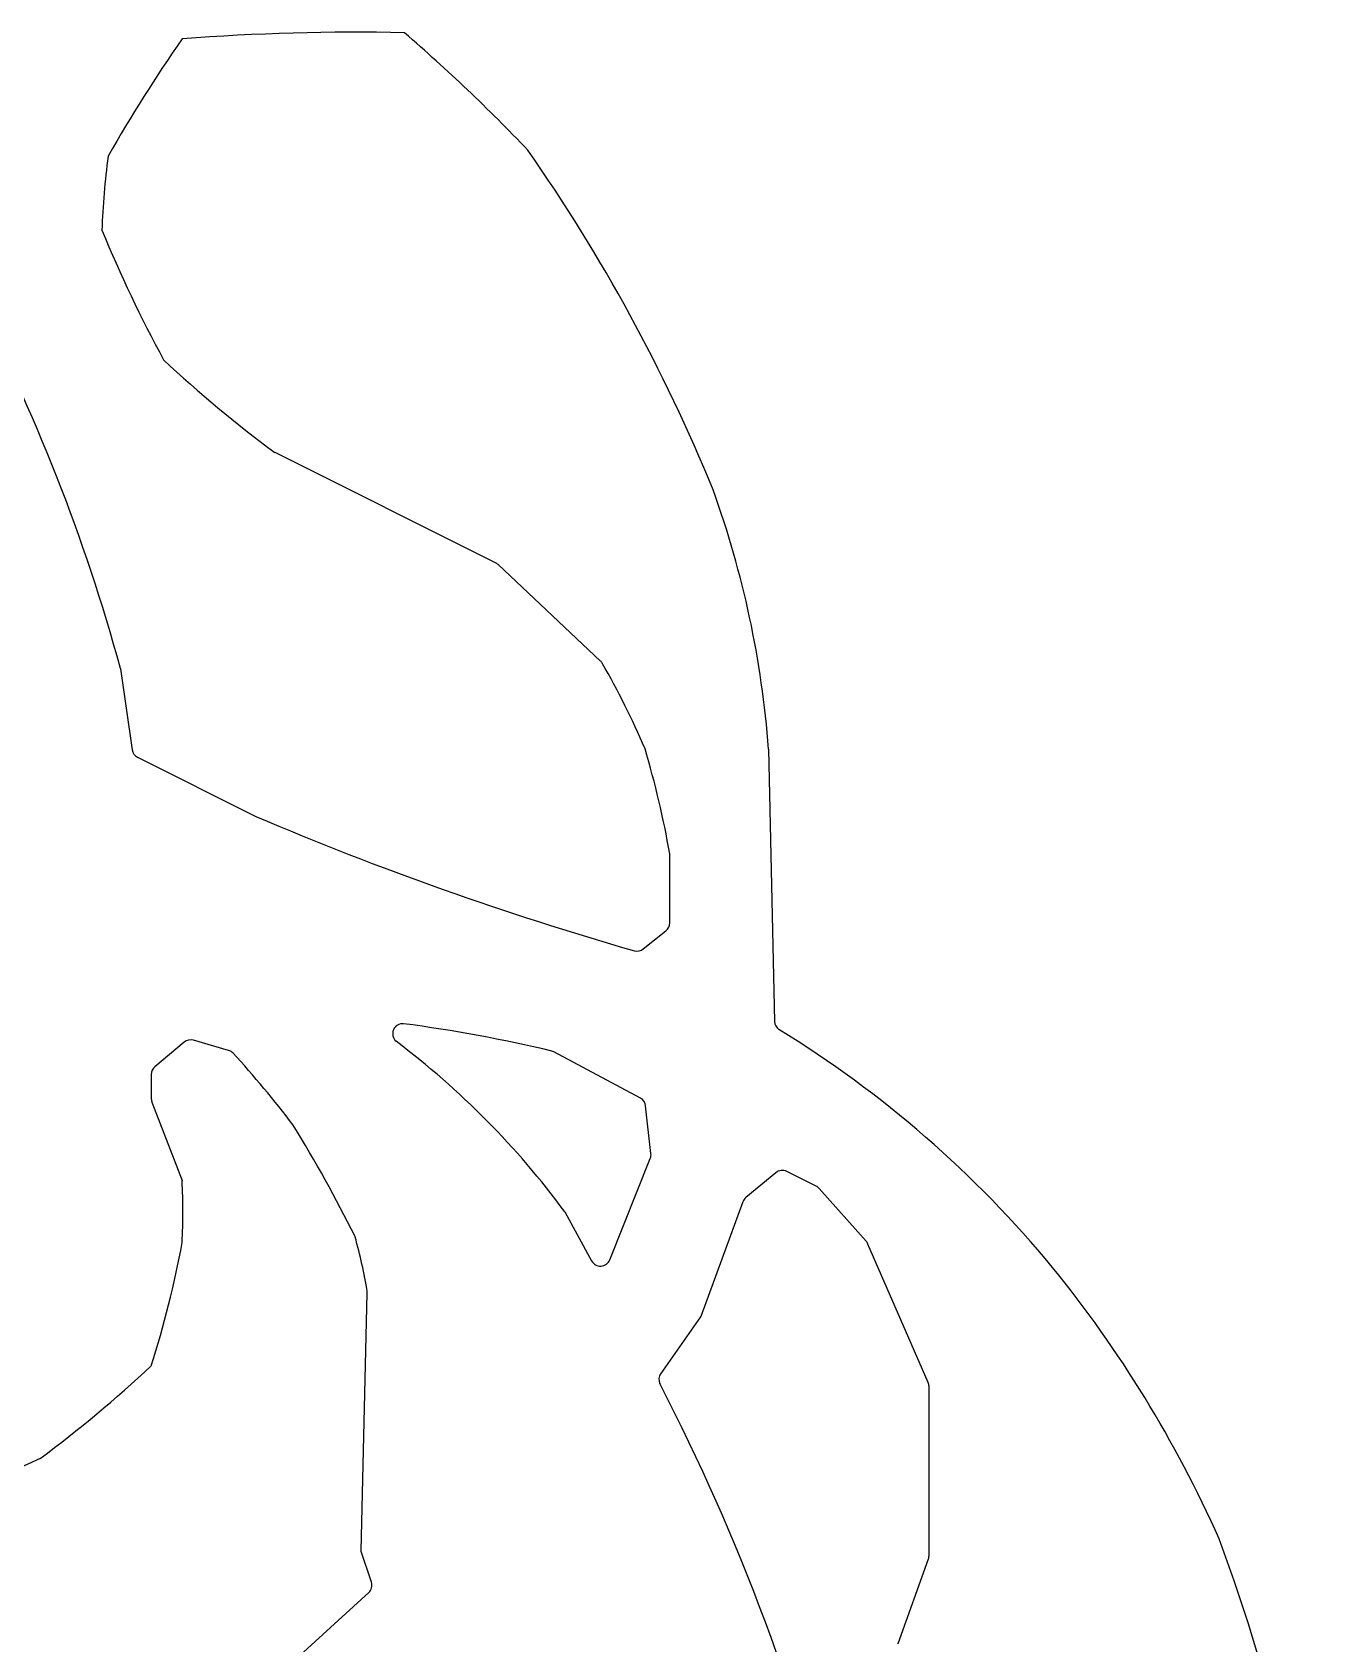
# Model space of a CAD drawing. Header units: millimetres. Extents: x -59 to 59, y -59 to 86.
# Drawn here: x 10.88 to 30.02, y 62.23 to 86.22 of the extents above; entities that cross this region are included whole.
import ezdxf

# ---------------------------------------------------------------- set-up
doc = ezdxf.new("R2010")
doc.units = ezdxf.units.MM
doc.layers.add('CUT_INNER', color=6, linetype='Continuous')
doc.layers.add('CUT_OUTER', color=1, linetype='Continuous')

msp = doc.modelspace()

# ---------------------------------------------------------------- linework, layer by layer
at = {"layer": 'CUT_INNER'}
for points in [[(13.1445, 71.1865), (12.7083, 70.8231)], [(13.8046, 71.0664), (13.2816, 71.2155)], [(19.9354, 70.3558), (18.6474, 71.0428), (18.6335, 71.0493), (18.619, 71.0544)], [(12.6543, 70.7079), (12.6543, 70.3464)], [(12.6643, 70.2926), (13.1127, 69.127), (13.1138, 69.1238)], [(20.093, 69.5288), (20.0139, 70.24)], [(19.4804, 67.9495), (20.0832, 69.4565)], [(21.9516, 69.245), (21.5063, 68.874)], [(22.5524, 69.0447), (22.1148, 69.2639)], [(23.2973, 68.2231), (22.5973, 69.0102)], [(18.8108, 68.6641), (18.8127, 68.661), (19.2094, 67.9334)], [(21.4615, 68.8106), (20.8334, 67.1055), (20.8322, 67.1025), (20.8305, 67.0998), (20.2383, 66.2534)], [(15.6873, 68.2893), (15.6822, 68.3027)], [(24.22, 66.1204), (23.3228, 68.1832)], [(15.9316, 63.1515), (15.7794, 63.6078), (15.7785, 63.6109), (15.7784, 63.6141), (15.87, 67.4517), (15.8693, 67.4699)], [(24.2325, 63.5448), (24.2325, 66.0606)], [(11.0005, 64.9892), (10.9975, 64.9877), (10.0242, 64.5454)], [(23.7731, 62.232), (23.7742, 62.2358), (24.2237, 63.4943)], [(12.7461, 60.5787), (12.7565, 60.5853), (14.8515, 62.0428), (14.8672, 62.0553), (15.8907, 62.9934)]]:
    msp.add_lwpolyline(points, dxfattribs=at)
for centre, radius, start, end in [((16.3977, 71.3136), 0.15, 85.22894, 228.00771), ((13.5508, 49.837), 21.8143, 76.5655, 82.46802), ((13.2405, 71.0712), 0.15, 74.08929, 129.7935), ((13.7634, 70.9221), 0.15, 45.51199, 74.08929), ((2.9639, 61.0301), 14.795, 37.08076, 42.51928), ((8.7259, 61.1903), 12.5524, 36.54157, 52.90134), ((12.8043, 70.7079), 0.15, 129.7935, 180), ((12.8043, 70.3464), 0.15, 180, 201.0413), ((19.8648, 70.2234), 0.15, 6.34916, 61.92497), ((-1.8161, 59.6647), 19.5142, 26.2734, 31.80973), ((19.9439, 69.5122), 0.15, 338.19859, 6.34916), ((3.1819, 68.6658), 9.9424, 357.34465, 2.64001), ((22.0476, 69.1298), 0.15, 63.38589, 129.79954), ((21.6023, 68.7587), 0.15, 129.79954, 159.77783), ((22.4852, 68.9106), 0.15, 41.64877, 63.38589), ((-2.0698, 71.0253), 15.4431, 342.44539, 349.47805), ((9.1341, 66.4034), 6.8192, 8.99803, 16.05475), ((23.1853, 68.1234), 0.15, 23.50675, 41.64877), ((19.3411, 68.0052), 0.15, 208.60108, 338.19859), ((-1.2492, 81.3681), 20.4529, 306.7924, 312.82567), ((20.3612, 66.1674), 0.15, 145.02279, 204.44479), ((-9.1383, 50.9782), 33.0305, 13.77849, 27.2565), ((24.0825, 66.0606), 0.15, 0, 23.50675), ((24.0825, 63.5448), 0.15, 340.34451, 360), ((15.7894, 63.104), 0.15, 312.50628, 18.45333)]:
    msp.add_arc(centre, radius, start, end, dxfattribs=at)
at = {"layer": 'CUT_OUTER'}
for points in [[(17.7806, 78.3229), (14.496, 79.9649), (14.4923, 79.967)], [(19.3426, 76.8611), (17.8163, 78.298)], [(12.1946, 76.7507), (12.1952, 76.7476), (12.3677, 75.5417)], [(12.4491, 75.4288), (14.2084, 74.5494)], [(21.8431, 75.5515), (21.9333, 71.4964)], [(20.3727, 72.9636), (20.3727, 73.9768), (20.3717, 73.9941)], [(19.9789, 72.5762), (20.3165, 72.8465)]]:
    msp.add_lwpolyline(points, dxfattribs=at)
for centre, radius, start, end in [((15.7054, 52.4718), 33.7512, 88.78443, 94.40343), ((-0.3528, 66.723), 25.7162, 43.63572, 49.28636), ((30.6978, 73.7957), 21.4746, 144.96651, 150.47758), ((-3.128, 69.5241), 26.0914, 22.2682, 34.94517), ((22.3756, 82.9577), 10.461, 172.1991, 178.26202), ((30.2006, 90.7934), 19.7669, 202.35575, 208.55381), ((-14.6324, 69.4313), 27.8076, 15.26091, 27.69582), ((25.5621, 94.937), 18.6183, 226.88842, 233.51824), ((7.363, 74.4725), 14.5202, 4.26168, 19.88455), ((17.7135, 78.1887), 0.15, 46.7276, 63.43904), ((19.2398, 76.7519), 0.15, 31.59781, 46.7276), ((8.8007, 70.7571), 12.1879, 23.18601, 29.88849), ((12.5161, 75.563), 0.15, 188.14114, 243.44231), ((6.84, 71.6332), 13.7362, 9.89697, 16.59203), ((33.3066, 119.4175), 48.7636, 246.94288, 253.98048), ((20.2227, 72.9636), 0.15, 308.68674, 0), ((19.8851, 72.6933), 0.15, 256.28721, 308.68674), ((22.0833, 71.4997), 0.15, 181.27521, 234.46729), ((13.408, 57.38), 16.4223, 39.54238, 58.46917), ((11.9631, 56.3986), 18.162, 24.02928, 39.02764), ((6.4602, 55.4818), 23.6031, 3.47896, 20.62067)]:
    msp.add_arc(centre, radius, start, end, dxfattribs=at)

doc.saveas('drawing.dxf')
